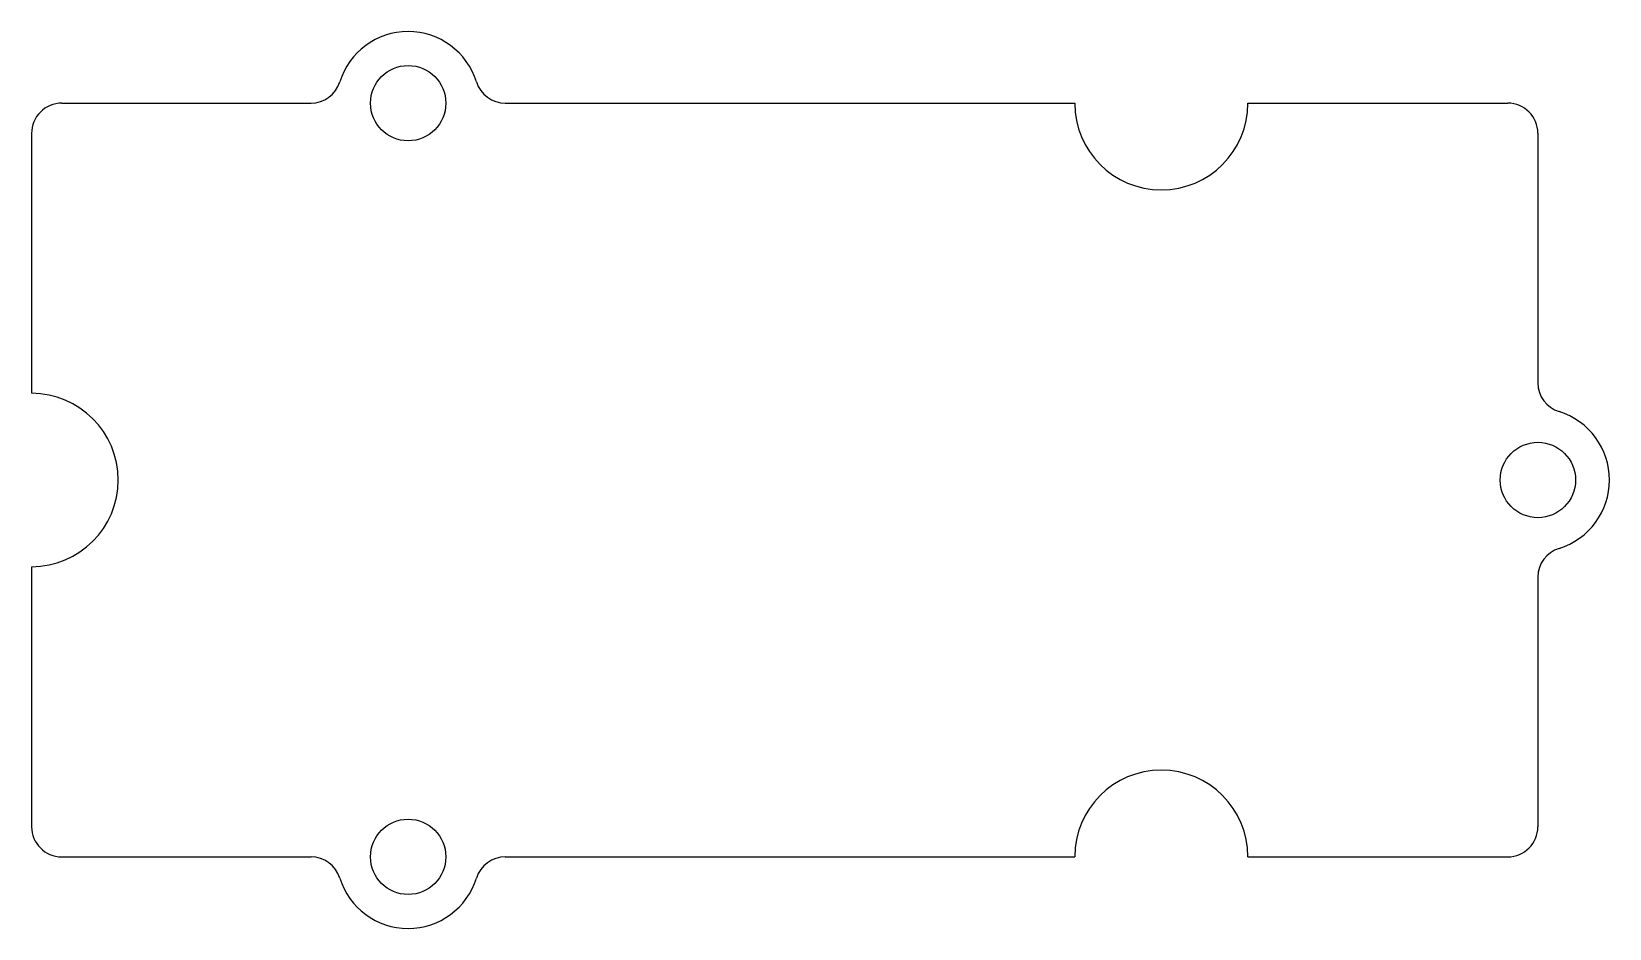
# Model space of a CAD drawing. Extents: x 0 to 41.9, y -1.9 to 21.9.
import ezdxf

# ---------------------------------------------------------------- set-up
doc = ezdxf.new("R2010")
doc.units = 0
doc.layers.add('Sketch', color=7, linetype='CONTINUOUS')

msp = doc.modelspace()

# ---------------------------------------------------------------- linework, layer by layer
at = {"layer": 'Sketch'}
for p, q in [((0.8, 20), (7.42124, 20)), ((12.5788, 20), (27.7, 20)), ((32.3, 20), (39.2, 20)), ((0, 19.2), (0, 12.3)), ((40, 19.2), (40, 12.5788)), ((0, 7.7), (0, 0.8)), ((40, 7.42124), (40, 0.8)), ((0.8, 0), (7.42124, 0)), ((12.5788, 0), (27.7, 0)), ((32.3, 0), (39.2, 0))]:
    msp.add_line(p, q, dxfattribs=at)
for centre in [(10, 20), (40, 10), (10, 0)]:
    msp.add_circle(centre, 1, dxfattribs=at)
for centre, radius, start, end in [((10, 20), 1.9, 17.2353, 162.765), ((7.42124, 20.8), 0.8, -90, -17.2353), ((12.5788, 20.8), 0.8, -162.765, -90), ((0.8, 19.2), 0.8, 90, -179.999), ((30, 20), 2.3, 180, 0), ((39.2, 19.2), 0.8, 0, 90), ((40.8, 12.5788), 0.8, 180, -107.235), ((0, 10), 2.3, -90, 90), ((40, 10), 1.9, -72.7647, 72.7647), ((40.8, 7.42124), 0.8, 107.235, -180), ((30, 0), 2.3, 0, 180), ((0.8, 0.8), 0.8, 180, -90), ((39.2, 0.8), 0.8, -90, 0), ((7.42124, -0.8), 0.8, 17.2353, 90), ((12.5788, -0.8), 0.8, 90, 162.765), ((10, 0), 1.9, -162.765, -17.2353)]:
    msp.add_arc(centre, radius, start, end, dxfattribs=at)

doc.saveas('drawing.dxf')
